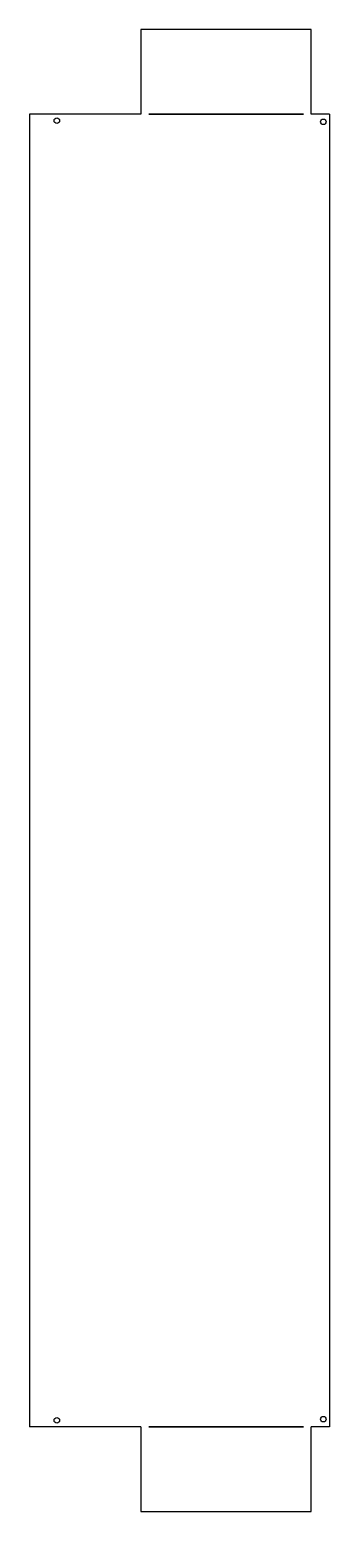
# Model space of a CAD drawing. Header units: millimetres. Extents: x 13 to 206, y -370 to 586.
import ezdxf

# ---------------------------------------------------------------- set-up
doc = ezdxf.new("R2010")
doc.units = ezdxf.units.MM

msp = doc.modelspace()

# ---------------------------------------------------------------- linework, layer by layer
at = {"color": 7, "linetype": 'Continuous', "lineweight": 25}
for p, q in [((84.8, 585.95), (84.8, 531.45)), ((194.59, 585.95), (84.8, 585.95)), ((194.59, 531.45), (194.59, 585.95)), ((12.92, 531.45), (12.92, -315.55)), ((84.8, 531.45), (12.92, 531.45)), ((89.8, 531.45), (89.8, 531.45)), ((189.59, 531.45), (89.8, 531.45)), ((89.8, 531.45), (189.59, 531.45)), ((189.59, 531.45), (189.59, 531.45)), ((206.39, 531.45), (194.59, 531.45)), ((206.39, 531.45), (206.39, -315.55)), ((84.8, -315.55), (12.92, -315.55)), ((84.8, -315.55), (84.8, -370.05)), ((89.8, -315.55), (189.59, -315.55)), ((89.8, -315.55), (89.8, -315.55)), ((189.59, -315.55), (89.8, -315.55)), ((189.59, -315.55), (189.59, -315.55)), ((206.39, -315.55), (194.59, -315.55)), ((194.59, -370.05), (194.59, -315.55)), ((84.8, -370.05), (194.59, -370.05))]:
    msp.add_line(p, q, dxfattribs=at)
for centre in [(30.51, 527.2), (202.49, 526.45), (30.51, -311.3), (202.49, -310.55)]:
    msp.add_circle(centre, 1.8, dxfattribs=at)

doc.saveas('drawing.dxf')
